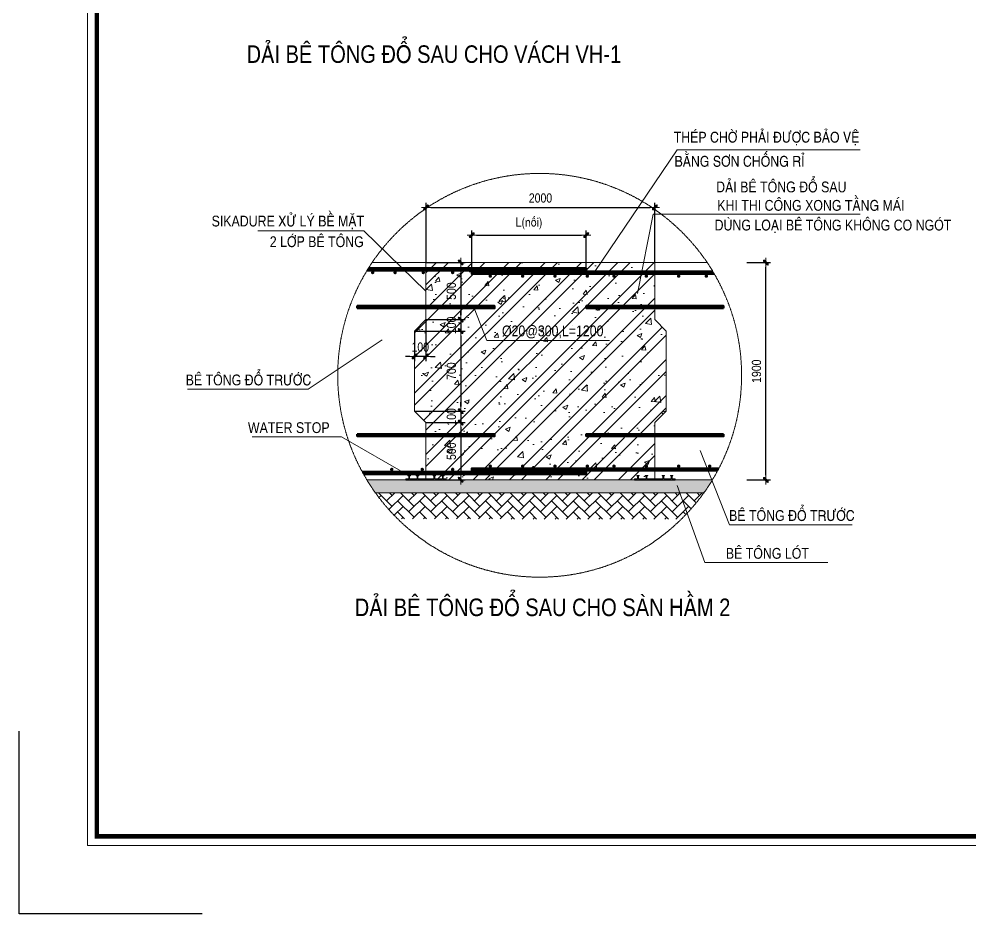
# Model space of a CAD drawing. Header units: millimetres. Extents: x -88960 to 836140, y 175458 to 320791.
# Drawn here: x 163340 to 184125, y 175458 to 195027 of the extents above; entities that cross this region are included whole.
import ezdxf
from ezdxf.enums import TextEntityAlignment as Align

# ---------------------------------------------------------------- set-up
doc = ezdxf.new("R2010")
doc.units = ezdxf.units.MM
doc.header["$LTSCALE"] = 1000
doc.linetypes.add('HIDDEN', pattern=[0.375, 0.25, -0.125])
doc.layers.get('0').update_dxf_attribs({"linetype": 'CONTINUOUS'})
doc.layers.get('DEFPOINTS').update_dxf_attribs({"linetype": 'CONTINUOUS'})
for name, color, linetype, lineweight in [('Ap0311_H', 8, 'CONTINUOUS', 15), ('Ap0314_Kh', 253, 'CONTINUOUS', 15), ('CHUNHO', 1, 'CONTINUOUS', 13), ('CHUTO', 51, 'CONTINUOUS', 15), ('CTHEP', 4, 'CONTINUOUS', 50), ('DBAO', 2, 'CONTINUOUS', 13), ('DGIONG', 4, 'CONTINUOUS', 13), ('DPhu', 1, 'CONTINUOUS', 9), ('HATCH', 253, 'CONTINUOUS', 5), ('KTH', 154, 'CONTINUOUS', 15), ('STICK', 1, 'CONTINUOUS', 9)]:
    doc.layers.add(name, color=color, linetype=linetype, lineweight=lineweight)
doc.styles.add('Star-HelCon', font='VHELVCN_0.TTF')
doc.dimstyles.new('Star-100', dxfattribs={"dimscale": 100, "dimtxt": 2, "dimasz": 1, "dimexe": 1, "dimexo": 0.0625, "dimgap": 0.09, "dimtad": 0, "dimtoh": 1, "dimdec": 4, "dimrnd": 1, "dimdsep": 46, "dimtxsty": 'Star-HelCon', "dimblk": 'Stick', "dimcen": 0.09, "dimdle": 1.5, "dimclrd": 256, "dimclre": 256, "dimclrt": 7, "dimadec": 0, "dimazin": 0, "dimtfac": 1, "dimtdec": 4, "dimtix": 1, "dimtmove": 0, "dimatfit": 3, "dimfxl": 0.18, "dimtvp": 1, "dimtolj": 1, "dimtzin": 0, "dimarcsym": 2})

# ---------------------------------------------------------------- blocks, each defined once
blk = doc.blocks.new('Stick')
at = {"layer": 'STICK'}
h = blk.add_hatch(color=256, dxfattribs=at)
edge = h.paths.add_edge_path()
edge.add_line((0.3, 0.5), (-0.5, -0.3))
edge.add_arc((-0.4, -0.4), 0.141, 135, 315)
edge.add_line((-0.3, -0.5), (0.5, 0.3))
edge.add_arc((0.4, 0.4), 0.141, 315, 495)
blk.add_line((1, 0), (-1, 0), dxfattribs=at)
blk.add_lwpolyline([(0.3, 0.5), (-0.5, -0.3, 1), (-0.3, -0.5), (0.5, 0.3, 1), (0.3, 0.5, 1)], format="xyb", dxfattribs=at)
blk = doc.blocks.new('*D963')
at = {"layer": 'DEFPOINTS', "color": 0, "transparency": 16777216}
for p in [(179239, 189702), (179663, 189702), (179239, 184950)]:
    blk.add_point(p, dxfattribs=at)
at = {"layer": 'KTH', "lineweight": -2, "transparency": 16777216}
for p, q in [((179245, 189702), (179763, 189702)), ((179663, 185050), (179663, 189602)), ((179245, 184950), (179763, 184950))]:
    blk.add_line(p, q, dxfattribs=at)
at = {"layer": 'KTH', "lineweight": -2, "transparency": 16777216, "xscale": 100, "yscale": 100, "zscale": 100}
for p, rotation in [((179663, 189702), 90), ((179663, 184950), 270)]:
    blk.add_blockref('Stick', p, dxfattribs=dict(at, rotation=rotation))
at = {"layer": 'KTH', "color": 7, "transparency": 16777216, "insert": (179459, 187326), "char_height": 200, "attachment_point": 5, "rotation": 90, "style": 'Star-HelCon'}
blk.add_mtext('\\A1;1900', dxfattribs=at)
blk = doc.blocks.new('HD240')
at = {"layer": 'Ap0311_H'}
for p, q in [((-120, 7.5), (-120, 0)), ((-102.5, 7.5), (-120, 7.5)), ((-120, 0), (120, 0)), ((-107.5, 25), (-107.5, 27.5)), ((-107.5, 27.5), (-92.5, 27.5)), ((-102.5, 22.5), (-107.5, 25)), ((-102.5, 22.5), (-102.5, 7.5)), ((-97.5, 22.5), (-92.5, 25)), ((-97.5, 22.5), (-97.5, 7.5)), ((-52.5, 7.5), (-97.5, 7.5)), ((-92.5, 25), (-92.5, 27.5)), ((-57.5, 27.5), (-42.5, 27.5)), ((-57.5, 25), (-57.5, 27.5)), ((-52.5, 22.5), (-57.5, 25)), ((-52.5, 22.5), (-52.5, 7.5)), ((-47.5, 22.5), (-42.5, 25)), ((-47.5, 22.5), (-47.5, 7.5)), ((47.5, 7.5), (-47.5, 7.5)), ((-42.5, 25), (-42.5, 27.5)), ((42.5, 27.5), (57.5, 27.5)), ((42.5, 25), (42.5, 27.5)), ((47.5, 22.5), (42.5, 25)), ((47.5, 22.5), (47.5, 7.5)), ((52.5, 22.5), (57.5, 25)), ((52.5, 22.5), (52.5, 7.5)), ((97.5, 7.5), (52.5, 7.5)), ((57.5, 25), (57.5, 27.5)), ((92.5, 27.5), (107.5, 27.5)), ((92.5, 25), (92.5, 27.5)), ((97.5, 22.5), (92.5, 25)), ((97.5, 22.5), (97.5, 7.5)), ((102.5, 22.5), (107.5, 25)), ((102.5, 22.5), (102.5, 7.5)), ((120, 7.5), (102.5, 7.5)), ((107.5, 25), (107.5, 27.5)), ((120, 0), (120, 7.5))]:
    blk.add_line(p, q, dxfattribs=at)
for points in [[(-120, 7.5), (120, 7.5), (-120, 0), (120, 0)], [(-107.5, 27.5), (-92.5, 27.5), (-107.5, 25), (-92.5, 25)], [(-107.5, 25), (-92.5, 25), (-102.5, 22.5), (-97.5, 22.5)], [(-102.5, 22.5), (-97.5, 22.5), (-102.5, 7.5), (-97.5, 7.5)], [(-57.5, 27.5), (-42.5, 27.5), (-57.5, 25), (-42.5, 25)], [(-57.5, 25), (-42.5, 25), (-52.5, 22.5), (-47.5, 22.5)], [(-52.5, 22.5), (-47.5, 22.5), (-52.5, 7.5), (-47.5, 7.5)], [(42.5, 27.5), (57.5, 27.5), (42.5, 25), (57.5, 25)], [(42.5, 25), (57.5, 25), (47.5, 22.5), (52.5, 22.5)], [(47.5, 22.5), (52.5, 22.5), (47.5, 7.5), (52.5, 7.5)], [(92.5, 27.5), (107.5, 27.5), (92.5, 25), (107.5, 25)], [(92.5, 25), (107.5, 25), (97.5, 22.5), (102.5, 22.5)], [(97.5, 22.5), (102.5, 22.5), (97.5, 7.5), (102.5, 7.5)]]:
    blk.add_solid(points, dxfattribs=at)
blk = doc.blocks.new('*D964')
at = {"layer": 'DEFPOINTS', "color": 0, "transparency": 16777216}
for p in [(175737, 190301), (173236, 189453), (175737, 189553)]:
    blk.add_point(p, dxfattribs=at)
at = {"layer": 'KTH', "lineweight": -2, "transparency": 16777216}
for p, q in [((173236, 189460), (173236, 190401)), ((175737, 189560), (175737, 190401)), ((173336, 190301), (175637, 190301))]:
    blk.add_line(p, q, dxfattribs=at)
at = {"layer": 'KTH', "lineweight": -2, "transparency": 16777216, "xscale": 100, "yscale": 100, "zscale": 100, "rotation": 180}
blk.add_blockref('Stick', (173236, 190301), dxfattribs=at)
at = {"layer": 'KTH', "lineweight": -2, "transparency": 16777216, "xscale": 100, "yscale": 100, "zscale": 100}
blk.add_blockref('Stick', (175737, 190301), dxfattribs=at)
at = {"layer": 'KTH', "color": 7, "transparency": 16777216, "insert": (174487, 190558), "char_height": 200, "attachment_point": 5, "style": 'Star-HelCon'}
blk.add_mtext('\\A1;L(noái)', dxfattribs=at)
blk = doc.blocks.new('*D965')
at = {"layer": 'DEFPOINTS', "color": 0, "transparency": 16777216}
for p in [(172235, 189703), (172235, 188453), (172994, 188453)]:
    blk.add_point(p, dxfattribs=at)
at = {"layer": 'KTH', "lineweight": -2, "transparency": 16777216}
for p, q in [((172241, 189703), (173094, 189703)), ((172994, 189603), (172994, 188553)), ((172241, 188453), (173094, 188453))]:
    blk.add_line(p, q, dxfattribs=at)
at = {"layer": 'KTH', "lineweight": -2, "transparency": 16777216, "xscale": 100, "yscale": 100, "zscale": 100}
for p, rotation in [((172994, 189703), 90), ((172994, 188453), 270)]:
    blk.add_blockref('Stick', p, dxfattribs=dict(at, rotation=rotation))
at = {"layer": 'KTH', "color": 7, "transparency": 16777216, "insert": (172790, 189078), "char_height": 200, "attachment_point": 5, "rotation": 90, "style": 'Star-HelCon'}
blk.add_mtext('\\A1;500', dxfattribs=at)
blk = doc.blocks.new('*D966')
at = {"layer": 'DEFPOINTS', "color": 0, "transparency": 16777216}
for p in [(172235, 188453), (171985, 188203), (172994, 188203)]:
    blk.add_point(p, dxfattribs=at)
at = {"layer": 'KTH', "lineweight": -2, "transparency": 16777216}
for p, q in [((172994, 188553), (172994, 188653)), ((172241, 188453), (173094, 188453)), ((172994, 188453), (172994, 188203)), ((171991, 188203), (173094, 188203)), ((172994, 188103), (172994, 188003))]:
    blk.add_line(p, q, dxfattribs=at)
at = {"layer": 'KTH', "lineweight": -2, "transparency": 16777216, "xscale": 100, "yscale": 100, "zscale": 100}
for p, rotation in [((172994, 188453), 270), ((172994, 188203), 90)]:
    blk.add_blockref('Stick', p, dxfattribs=dict(at, rotation=rotation))
at = {"layer": 'KTH', "color": 7, "transparency": 16777216, "insert": (172790, 188328), "char_height": 200, "attachment_point": 5, "rotation": 90, "style": 'Star-HelCon'}
blk.add_mtext('\\A1;100', dxfattribs=at)
blk = doc.blocks.new('*D967')
at = {"layer": 'DEFPOINTS', "color": 0, "transparency": 16777216}
for p in [(171985, 188203), (171985, 186452), (172994, 186452)]:
    blk.add_point(p, dxfattribs=at)
at = {"layer": 'KTH', "lineweight": -2, "transparency": 16777216}
for p, q in [((171991, 188203), (173094, 188203)), ((172994, 188103), (172994, 186552)), ((171991, 186452), (173094, 186452))]:
    blk.add_line(p, q, dxfattribs=at)
at = {"layer": 'KTH', "lineweight": -2, "transparency": 16777216, "xscale": 100, "yscale": 100, "zscale": 100}
for p, rotation in [((172994, 188203), 90), ((172994, 186452), 270)]:
    blk.add_blockref('Stick', p, dxfattribs=dict(at, rotation=rotation))
at = {"layer": 'KTH', "color": 7, "transparency": 16777216, "insert": (172790, 187328), "char_height": 200, "attachment_point": 5, "rotation": 90, "style": 'Star-HelCon'}
blk.add_mtext('\\A1;700', dxfattribs=at)
blk = doc.blocks.new('*D968')
at = {"layer": 'DEFPOINTS', "color": 0, "transparency": 16777216}
for p in [(171985, 186452), (172235, 186202), (172994, 186202)]:
    blk.add_point(p, dxfattribs=at)
at = {"layer": 'KTH', "lineweight": -2, "transparency": 16777216}
for p, q in [((172994, 186552), (172994, 186652)), ((171991, 186452), (173094, 186452)), ((172994, 186452), (172994, 186202)), ((172241, 186202), (173094, 186202)), ((172994, 186102), (172994, 186002))]:
    blk.add_line(p, q, dxfattribs=at)
at = {"layer": 'KTH', "lineweight": -2, "transparency": 16777216, "xscale": 100, "yscale": 100, "zscale": 100}
for p, rotation in [((172994, 186452), 270), ((172994, 186202), 90)]:
    blk.add_blockref('Stick', p, dxfattribs=dict(at, rotation=rotation))
at = {"layer": 'KTH', "color": 7, "transparency": 16777216, "insert": (172790, 186327), "char_height": 200, "attachment_point": 5, "rotation": 90, "style": 'Star-HelCon'}
blk.add_mtext('\\A1;100', dxfattribs=at)
blk = doc.blocks.new('*D969')
at = {"layer": 'DEFPOINTS', "color": 0, "transparency": 16777216}
for p in [(172235, 186202), (172235, 184952), (172994, 184952)]:
    blk.add_point(p, dxfattribs=at)
at = {"layer": 'KTH', "lineweight": -2, "transparency": 16777216}
for p, q in [((172241, 186202), (173094, 186202)), ((172994, 186102), (172994, 185052)), ((172241, 184952), (173094, 184952))]:
    blk.add_line(p, q, dxfattribs=at)
at = {"layer": 'KTH', "lineweight": -2, "transparency": 16777216, "xscale": 100, "yscale": 100, "zscale": 100}
for p, rotation in [((172994, 186202), 90), ((172994, 184952), 270)]:
    blk.add_blockref('Stick', p, dxfattribs=dict(at, rotation=rotation))
at = {"layer": 'KTH', "color": 7, "transparency": 16777216, "insert": (172790, 185577), "char_height": 200, "attachment_point": 5, "rotation": 90, "style": 'Star-HelCon'}
blk.add_mtext('\\A1;500', dxfattribs=at)
blk = doc.blocks.new('*D970')
at = {"layer": 'DEFPOINTS', "color": 0, "transparency": 16777216}
for p in [(172235, 188453), (171985, 188203), (171985, 187649)]:
    blk.add_point(p, dxfattribs=at)
at = {"layer": 'KTH', "lineweight": -2, "transparency": 16777216}
for p, q in [((172235, 188447), (172235, 187549)), ((171985, 188197), (171985, 187549)), ((171885, 187649), (171785, 187649)), ((172235, 187649), (171985, 187649)), ((172335, 187649), (172435, 187649))]:
    blk.add_line(p, q, dxfattribs=at)
at = {"layer": 'KTH', "lineweight": -2, "transparency": 16777216, "xscale": 100, "yscale": 100, "zscale": 100}
blk.add_blockref('Stick', (171985, 187649), dxfattribs=at)
at = {"layer": 'KTH', "lineweight": -2, "transparency": 16777216, "xscale": 100, "yscale": 100, "zscale": 100, "rotation": 180}
blk.add_blockref('Stick', (172235, 187649), dxfattribs=at)
at = {"layer": 'KTH', "color": 7, "transparency": 16777216, "insert": (172110, 187853), "char_height": 200, "attachment_point": 5, "style": 'Star-HelCon'}
blk.add_mtext('\\A1;100', dxfattribs=at)
blk = doc.blocks.new('*D971')
at = {"layer": 'DBAO', "lineweight": -2, "transparency": 16777216}
for p, q in [((172238, 189710), (172238, 191008)), ((172338, 190908), (177137, 190908)), ((177237, 189710), (177237, 191008))]:
    blk.add_line(p, q, dxfattribs=at)
at = {"layer": 'DEFPOINTS', "color": 0, "transparency": 16777216}
for p in [(177237, 190908), (172238, 189703), (177237, 189703)]:
    blk.add_point(p, dxfattribs=at)
at = {"layer": 'DBAO', "lineweight": -2, "transparency": 16777216, "xscale": 100, "yscale": 100, "zscale": 100, "rotation": 180}
blk.add_blockref('Stick', (172238, 190908), dxfattribs=at)
at = {"layer": 'DBAO', "lineweight": -2, "transparency": 16777216, "xscale": 100, "yscale": 100, "zscale": 100}
blk.add_blockref('Stick', (177237, 190908), dxfattribs=at)
at = {"layer": 'DBAO', "color": 7, "transparency": 16777216, "insert": (174738, 191112), "char_height": 200, "attachment_point": 5, "style": 'Star-HelCon'}
blk.add_mtext('\\A1;2000', dxfattribs=at)
blk = doc.blocks.new('CHG_XX_Khung ten')
blk.add_lwpolyline([(15, 579), (826, 579), (826, 15), (15, 15)], close=True)
at = {"color": 4, "linetype": 'Continuous', "const_width": 1}
blk.add_lwpolyline([(17, 577), (824, 577), (824, 17), (17, 17)], close=True, dxfattribs=at)
at = {"layer": 'DEFPOINTS', "color": 1, "ltscale": 2}
blk.add_lwpolyline([(40.06, 0), (0, 0), (0, 40)], dxfattribs=at)

msp = doc.modelspace()

# ---------------------------------------------------------------- hatches: boundary and pattern name
at = {"layer": 'HATCH'}
h = msp.add_hatch(dxfattribs=at)
h.set_pattern_fill('ANSI32', color=256, scale=58.93)
h.set_pattern_definition([(45, (11808.55, 98112.05), (-396.9049, 396.9049), []), (45, (12073.15, 98112.05), (-396.9049, 396.9049), [])])
h.paths.add_polyline_path([(177237.4408, 184951.94963), (177237.4408, 186202.35096), (177487.52107, 186452.43123), (177487.52107, 188202.99308), (177237.4408, 188453.07335), (177237.4408, 189703.47467), (172234.5851, 189703.47467), (172234.5851, 188453.07335), (171984.50483, 188202.99308), (171984.50483, 186452.43123), (172234.5851, 186202.35096), (172234.5851, 184951.94963)])
h = msp.add_hatch(dxfattribs=at)
h.set_pattern_fill('AR-CONC', color=256, scale=5.893)
h.set_pattern_definition([(50, (11808.55, 98112.05), (1073.6143, -93.929), [112.2617, -1234.878]), (355, (11808.5, 98112), (-207.6895, 1125.898), [89.8093, -987.906]), (100.45144, (11898, 98104.2), (865.925, 1031.969), [95.408, -1049.486]), (46.1842, (11808.5, 98411.4), (1597.469, -247.755), [168.392, -1852.317]), (96.6356, (11941.7, 98390.8), (1399.023, 1458.082), [143.112, -1574.23]), (351.1842, (11808.5, 98411.4), (1399.023, 1458.082), [134.714, -1481.852]), (21, (11958.2, 98336.6), (893.4636, -602.649), [112.2617, -1234.878]), (326, (11958.2, 98336.6), (364.1994, 1085.42), [89.8093, -987.9025]), (71.45144, (12032.7, 98286.3), (1257.663, 482.771), [95.408, -1049.484]), (37.5, (11808.55, 98112.05), (18.2011, 498.28284), [0, -975.928, 0, -1002.8707, 0, -991.6446]), (7.5, (11808.55, 98112.05), (393.7683, 590.3641), [0, -571.786, 0, -953.4756, 0, -377.9476]), (327.5, (11474.75, 98112.05), (799.0354, -33.7595), [0, -374.2055, 0, -1167.5212, 0, -1549.2108]), (317.5, (11325.1, 98112.05), (872.9253, 149.8383), [0, -486.4672, 0, -775.3538, 0, -1100.1642])])
h.paths.add_polyline_path([(177487.52107, 188202.99308), (177237.4408, 188453.07335), (177237.4408, 189703.47467), (172234.5851, 189703.47467), (172234.5851, 188453.07335), (171984.50483, 188202.99308), (171984.50483, 186452.43123), (172234.5851, 186202.35096), (172234.5851, 184951.94963), (177237.4408, 184951.94963), (177237.4408, 186202.35096), (177487.52107, 186452.43123)])
h = msp.add_hatch(dxfattribs=at)
h.set_pattern_fill('AR-CONC', color=256, scale=35.358, style=0)
h.set_pattern_definition([(50, (-35040.59, 159289.15), (253.60886, -22.1879), [26.5185, -291.7035]), (355, (-35040.59, 159289.15), (-49.0597, 265.9601), [21.2148, -233.3628]), (100.4514, (-35019.45, 159287.3), (204.54935, 243.77203), [22.53726, -247.90983]), (46.1842, (-35040.6, 159359.87), (377.3551, -58.5242), [39.77775, -437.55525]), (96.6356, (-35009.14, 159355), (330.47804, 344.4286), [33.8059, -371.8647]), (351.1842, (-35040.6, 159359.87), (330.4778, 344.42885), [31.8222, -350.0442]), (21, (-35005.23, 159342.2), (211.0544, -142.35799), [26.5185, -291.7035]), (326, (-35005.23, 159342.2), (86.03144, 256.39855), [21.2148, -233.3628]), (71.4514, (-34987.64, 159330.33), (297.08592, 114.04033), [22.53726, -247.90983]), (37.5, (-35040.59, 159289.15), (4.29948, 117.70461), [0, -230.53416, 0, -236.8986, 0, -234.24675]), (7.5, (-35040.59, 159289.15), (93.01613, 139.45609), [0, -135.06756, 0, -225.23046, 0, -89.27895]), (327.5, (-35119.43, 159289.15), (188.748937, -7.97495), [0, -88.395, 0, -275.7924, 0, -365.9553]), (317.5, (-35154.8, 159289.15), (206.20297, 35.39512), [0, -114.9135, 0, -183.15444, 0, -259.8813])])
edge = h.paths.add_edge_path()
edge.add_arc((174719.33483, 187236.30585), 4413.54544, 324.443946136, 328.792047961)
edge.add_line((178494.2065, 184949.44617), (170942.76192, 184952.25672))
edge.add_arc((174719.33483, 187236.30585), 4413.54544, 211.16530265, 215.556053864)
edge.add_line((171128.70812, 184669.83294), (178309.96154, 184669.83294))
h = msp.add_hatch(dxfattribs=at)
h.set_pattern_fill('AR-HBONE', color=256, scale=42.4296, style=0)
h.set_pattern_definition([(45, (-35040.59, 159289.15), (2e-14, 240.01806), [509.1552, -169.7184]), (135, (-34920.58, 159409.16), (2e-14, 240.01806), [509.1552, -169.7184])])
edge = h.paths.add_edge_path()
edge.add_arc((174719.33483, 187236.30585), 4413.54544, 314.487866657, 324.39264877)
edge.add_line((178307.66231, 184666.61926), (171129.0469, 184669.35904))
edge.add_arc((174719.33483, 187236.30585), 4413.54544, 215.563616327, 225.307801019)
edge.add_line((171615.29751, 184098.73742), (177812.16301, 184087.68756))

# ---------------------------------------------------------------- linework, layer by layer
at = {"layer": 'CTHEP', "elevation": 0}
for points in [[(170947.65045, 189528.41849), (175736.95921, 189528.41849), (175736.95921, 189578.43454), (170978.50383, 189578.43454)], [(178535.60286, 189453.39441), (173236.15656, 189453.39441), (173236.15656, 189503.41046), (178506.1039, 189503.41046)], [(178636.10706, 185202.0299), (173236.15656, 185202.0299), (173236.15656, 185152.01385), (178609.72172, 185152.01385)], [(170842.4499, 185127.00582), (175736.95921, 185127.00582), (175736.95921, 185076.98977), (170870.08329, 185076.98977)]]:
    msp.add_lwpolyline(points, dxfattribs=at)
at = {"layer": 'CTHEP', "const_width": 37.1259}
for points in [[(171052.68094, 189483.84689, 1), (171089.80684, 189483.84689, 1)], [(171541.79994, 189483.84689, 1), (171578.92584, 189483.84689, 1)], [(172156.44352, 189483.84689, 1), (172193.56942, 189483.84689, 1)], [(172799.84493, 189483.84689, 1), (172836.97083, 189483.84689, 1)], [(173620.85402, 189405.76464, 1), (173657.97992, 189405.76464, 1)], [(174328.01402, 189405.76464, 1), (174365.13992, 189405.76464, 1)], [(175035.17402, 189405.76464, 1), (175072.29992, 189405.76464, 1)], [(175742.33402, 189405.76464, 1), (175779.45992, 189405.76464, 1)], [(176325.08253, 189405.76464, 1), (176362.20843, 189405.76464, 1)], [(177032.24253, 189405.76464, 1), (177069.36843, 189405.76464, 1)], [(177739.40253, 189405.76464, 1), (177776.52843, 189405.76464, 1)], [(178343.72968, 189405.76464, 1), (178380.85558, 189405.76464, 1)], [(171469.02139, 185178.45777, 1), (171506.14729, 185178.45777, 1)], [(172133.75547, 185178.45777, 1), (172170.88137, 185178.45777, 1)], [(172799.84493, 185178.45777, 1), (172836.97083, 185178.45777, 1)], [(173620.85402, 185249.17377, 1), (173657.97992, 185249.17377, 1)], [(174328.01402, 185249.17377, 1), (174365.13992, 185249.17377, 1)], [(175035.17402, 185249.17377, 1), (175072.29992, 185249.17377, 1)], [(175742.33402, 185249.17377, 1), (175779.45992, 185249.17377, 1)], [(176325.08253, 185249.17377, 1), (176362.20843, 185249.17377, 1)], [(177032.24253, 185249.17377, 1), (177069.36843, 185249.17377, 1)], [(177739.40253, 185249.17377, 1), (177776.52843, 185249.17377, 1)], [(178417.39218, 185249.17377, 1), (178454.51808, 185249.17377, 1)]]:
    msp.add_lwpolyline(points, format="xyb", close=True, dxfattribs=at)
at = {"layer": 'CTHEP', "elevation": 0}
for points in [[(170734.1035, 188703.15361), (173735.06669, 188703.15361), (173735.06669, 188753.16967), (170734.1035, 188753.16967)], [(178737.9224, 188703.15361), (175736.95921, 188703.15361), (175736.95921, 188753.16967), (178737.9224, 188753.16967)], [(170734.1035, 185952.27069), (173735.06669, 185952.27069), (173735.06669, 185902.25464), (170734.1035, 185902.25464)], [(178737.9224, 185952.27069), (175736.95921, 185952.27069), (175736.95921, 185902.25464), (178737.9224, 185902.25464)]]:
    msp.add_lwpolyline(points, close=True, dxfattribs=at)
at = {"layer": 'DBAO'}
for p, q in [((171059.76363, 189703.47467), (178378.90603, 189703.47467)), ((172234.5851, 189703.47467), (172234.5851, 188453.07335)), ((177237.4408, 189703.47467), (177237.4408, 188453.07335)), ((171984.50483, 188202.99308), (172234.5851, 188453.07335)), ((177487.52107, 188202.99308), (177237.4408, 188453.07335)), ((171984.50483, 188202.99308), (171984.50483, 186452.43123)), ((177487.52107, 188202.99308), (177487.52107, 186452.43123)), ((171984.50483, 186452.43123), (172234.5851, 186202.35096)), ((177487.52107, 186452.43123), (177237.4408, 186202.35096)), ((172234.5851, 184951.94963), (172234.5851, 186202.35096)), ((177237.4408, 184951.94963), (177237.4408, 186202.35096)), ((170942.94766, 184951.94963), (178495.72199, 184951.94963)), ((178322.83558, 184666.11713), (171114.99818, 184669.86074))]:
    msp.add_line(p, q, dxfattribs=at)
at = {"layer": 'DGIONG'}
for p, q in [((177724.96468, 192169.62314), (175926.23814, 189503.41046)), ((177724.96468, 192169.62314), (181724.14918, 192169.62314)), ((177199.12862, 190759.65193), (176860.75623, 189023.64509)), ((177199.12862, 190759.65193), (181722.92072, 190759.65193)), ((168557.94615, 190396.76184), (170873.52196, 190396.76184)), ((170873.52196, 190396.76184), (172234.5851, 189078.27401)), ((173565.79699, 187996.50285), (173286.68176, 188703.15361)), ((169658.20857, 186931.93423), (171276.95579, 188010.05675)), ((176248.13103, 187996.50285), (173565.79699, 187996.50285)), ((167023.04995, 186931.93423), (169658.20857, 186931.93423)), ((168435.02893, 185889.16605), (170386.81814, 185889.16605)), ((170386.81814, 185889.16605), (171884.68822, 185034.44837)), ((178868.5501, 183967.90371), (178228.04394, 185589.507)), ((178332.64469, 183140.67085), (177722.12989, 184825.7742)), ((181550.88414, 183967.90371), (178868.5501, 183967.90371)), ((181014.97873, 183140.67085), (178332.64469, 183140.67085))]:
    msp.add_line(p, q, dxfattribs=at)
at = {"layer": 'DPhu', "linetype": 'HIDDEN', "ltscale": 800}
msp.add_circle((174719.33483, 187236.30585), 4413.54544, dxfattribs=at)
at = {"layer": 'KTH'}
msp.add_line((172234.53627, 189703.47467), (177237.4408, 189703.47467), dxfattribs=at)

# ---------------------------------------------------------------- block references
at = {"layer": 'Ap0311_H', "xscale": 3.683125, "yscale": 3.683125, "zscale": 3.683125}
for p in [(172234.5851, 184946.97415), (177237.4408, 184946.97415)]:
    msp.add_blockref('HD240', p, dxfattribs=at)

# ---------------------------------------------------------------- texts
at = {"layer": 'CHUNHO', "style": 'Star-HelCon'}
for s, p in [('THEÙP CHÔØ PHAÛI ÑÖÔÏC BAÛO VEÄ', (179678.33317, 192324.99153)), ('BAÈNG SÔN CHOÁNG RÆ', (179087.67642, 191797.90041)), ('DAÛI BEÂ TOÂNG ÑOÅ SAU', (180001.91612, 191236.66931)), ('KHI THI COÂNG XONG TAÀNG MAÙI', (180647.54228, 190834.53982)), ('SIKADURE XÖÛ LYÙ BEÀ MAËT', (169215.57435, 190490.81412)), ('DUØNG LOAÏI BEÂ TOÂNG KHOÂNG CO NGOÙT ', (181167.96996, 190403.44333)), ('2 LÔÙP BEÂ TOÂNG', (169848.58937, 190039.85277)), ('Þ20@300,L=1200', (175004.91512, 188089.08623)), ('BEÂ TOÂNG ÑOÅ TRÖÔÙC', (168355.44274, 187016.79343)), ('WATER STOP', (169236.17818, 185974.02525)), ('BEÂ TOÂNG ÑOÅ TRÖÔÙC', (180232.25107, 184052.76291)), ('BEÂ TOÂNG LOÙT', (179696.34566, 183225.53005))]:
    msp.add_text(s, height=235.72, dxfattribs=at).set_placement(p, align=Align.CENTER)
at = {"layer": 'CHUTO', "style": 'Star-HelCon'}
for s, p in [('DAÛI BEÂ TOÂNG ÑOÅ SAU CHO VAÙCH VH-1', (172408.24194, 194352.89621)), ('DAÛI BEÂ TOÂNG ÑOÅ SAU CHO SAØN HAÀM 2', (174783.22068, 182257.31453))]:
    msp.add_text(s, height=383.045, dxfattribs=at).set_placement(p, align=Align.MIDDLE)

# ---------------------------------------------------------------- dimensions: what is measured, and where the dimension line sits
at = {"layer": 'DBAO'}
dim = msp.add_linear_dim(base=(177237.4408, 190907.64485), p1=(172238.26822, 189703.47467), p2=(177237.4408, 189703.47467), text='2000', dimstyle='Star-100', override={"dimfxl": 0.18, "dimarcsym": 2}, dxfattribs=at)
dim.commit()
dim.dimension.update_dxf_attribs({"geometry": '*D971', "text_midpoint": (174737.85451, 191111.91152)})
at = {"layer": 'KTH'}
for base, p1, p2, text, picture, middle in [((175736.95921, 190300.53551), (173236.15656, 189453.39441), (175736.95921, 189553.42652), 'L(noái)', '*D964', (174486.55789, 190558.13551)), ((171984.50483, 187649.1105), (172234.5851, 188453.07335), (171984.50483, 188202.99308), '100', '*D970', (172109.54496, 187853.37717))]:
    dim = msp.add_linear_dim(base=base, p1=p1, p2=p2, text=text, dimstyle='Star-100', dxfattribs=at)
    dim.commit()
    dim.dimension.update_dxf_attribs({"geometry": picture, "text_midpoint": middle})
for base, p1, p2, text, picture, middle in [((172994.17599, 188453.07335), (172234.5851, 189703.47467), (172234.5851, 188453.07335), '500', '*D965', (172789.90932, 189078.27401)), ((172994.17599, 188202.99308), (172234.5851, 188453.07335), (171984.50483, 188202.99308), '100', '*D966', (172789.90932, 188328.03322)), ((172994.17599, 186452.43123), (171984.50483, 188202.99308), (171984.50483, 186452.43123), '700', '*D967', (172789.90932, 187327.71215)), ((172994.17599, 186202.35096), (171984.50483, 186452.43123), (172234.5851, 186202.35096), '100', '*D968', (172789.90932, 186327.39109)), ((172994.17599, 184951.94963), (172234.5851, 186202.35096), (172234.5851, 184951.94963), '500', '*D969', (172789.90932, 185577.1503))]:
    dim = msp.add_linear_dim(base=base, p1=p1, p2=p2, angle=90, text=text, dimstyle='Star-100', dxfattribs=at)
    dim.commit()
    dim.dimension.update_dxf_attribs({"geometry": picture, "text_midpoint": middle})
dim = msp.add_aligned_dim(p1=(179238.91442, 184950.1165), p2=(179238.91442, 189701.64154), distance=-424.296, text='1900', dimstyle='Star-100', dxfattribs=at)
dim.commit()
dim.dimension.update_dxf_attribs({"geometry": '*D963', "text_midpoint": (179458.94376, 187325.87902)})

# ---------------------------------------------------------------- next in the draw order: block references
at = {"layer": 'Ap0314_Kh', "xscale": 100, "yscale": 100, "zscale": 100}
msp.add_blockref('CHG_XX_Khung ten', (163340.32163, 175457.91904), dxfattribs=at)

doc.saveas('drawing.dxf')
